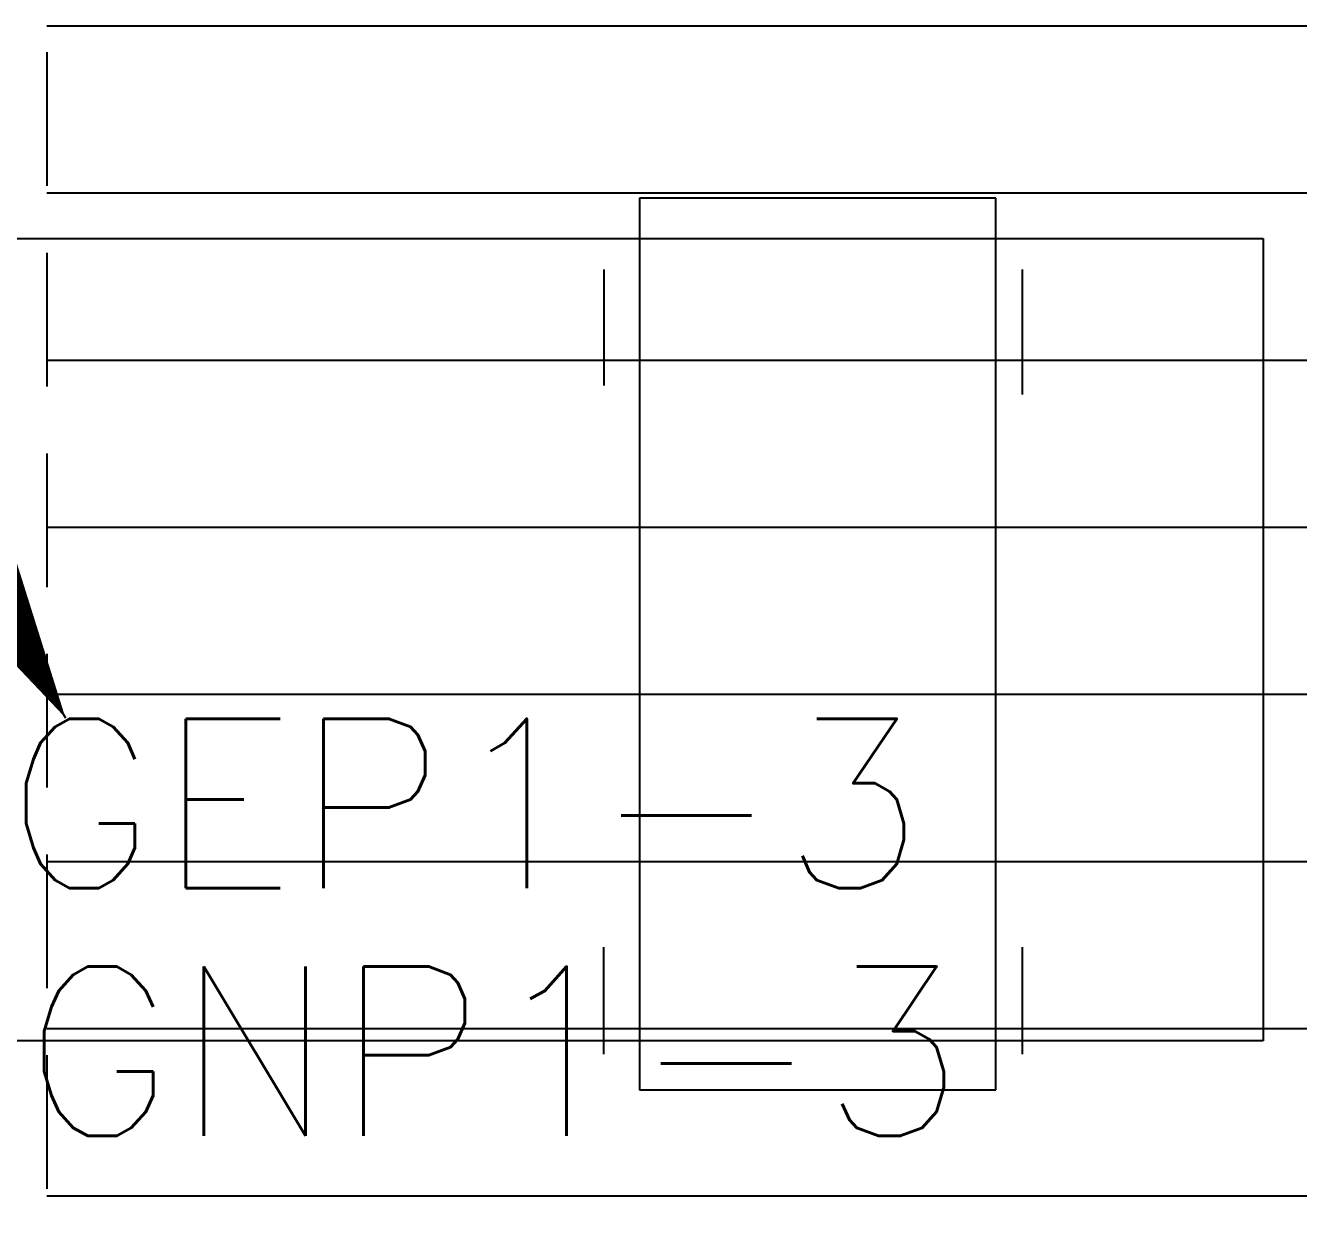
# Model space of a CAD drawing. Header units: inches. Extents: x 567115 to 582893, y 124948 to 133566.
# Drawn here: x 580487.7 to 580630.6, y 131714.4 to 131850 of the extents above; entities that cross this region are included whole.
import ezdxf

# ---------------------------------------------------------------- set-up
doc = ezdxf.new("R2010")
doc.units = ezdxf.units.IN
doc.header["$MEASUREMENT"] = 0
doc.linetypes.add('DASHED', pattern=[0.75, 0.5, -0.25])
for name, color, linetype in [('kazeb', 15, 'Continuous'), ('khatchin', 15, 'DASHED'), ('LIGHTING', 3, 'Continuous'), ('LIGHTING WIRE', 4, 'Continuous'), ('mobl', 11, 'Continuous'), ('wire', 4, 'Continuous')]:
    doc.layers.add(name, color=color, linetype=linetype)
doc.styles.add('ROMANS', font='romans.shx')

# ---------------------------------------------------------------- blocks, each defined once
blk = doc.blocks.new('FELESH1')
at = {"layer": 'wire', "color": 4, "linetype": 'Continuous'}
blk.add_line((10.69, 62.54), (-4.07, -22.21), dxfattribs=at)
at = {"layer": 'wire', "color": 4}
blk.add_lwpolyline([(-4.07, -22.21, 0, 10.44, 0), (0, 0, 10.44, 10.44, 0)], format="xyseb", dxfattribs=at)
blk = doc.blocks.new('tahkt')
at = {"layer": 'mobl'}
for p, q in [((130, 49.5), (130, -50.5)), ((170, 49.5), (130, 49.5)), ((170, -50.5), (170, 49.5)), ((0, 45), (200, 45)), ((200, 45), (200, -45)), ((126, 41.5), (126, 28.5)), ((173, 27.5), (173, 41.5)), ((126, -46.5), (126, -34.5)), ((173, -46.5), (173, -34.5)), ((200, -45), (0, -45)), ((130, -50.5), (170, -50.5))]:
    blk.add_line(p, q, dxfattribs=at)

msp = doc.modelspace()

# ---------------------------------------------------------------- hatches: boundary and pattern name
at = {"layer": 'kazeb'}
h = msp.add_hatch(dxfattribs=at)
h.set_pattern_fill('LINE', color=256, scale=150, style=2)
h.paths.add_polyline_path([(580490.07, 131126.04), (580746.57, 131126.04), (580746.57, 131184.04), (580811.57, 131184.04), (580811.57, 131982.04), (580490.07, 131982.04)])

# ---------------------------------------------------------------- linework, layer by layer
at = {"layer": 'khatchin', "ltscale": 30}
msp.add_lwpolyline([(580490.07, 131131.04), (580746.57, 131131.04), (580746.57, 131184.04), (580811.57, 131184.04), (580811.57, 131982.04), (580490.07, 131982.04), (580490.07, 131131.04)], dxfattribs=at)

# ---------------------------------------------------------------- block references
at = {"layer": 'LIGHTING WIRE', "ltscale": 8, "xscale": 0.879999998989728, "yscale": 0.879999998989728, "zscale": 0.879999998989728, "rotation": 40.84425639332311}
msp.add_blockref('FELESH1', (580482.08, 131789.51), dxfattribs=at)
at = {"layer": 'mobl', "linetype": 'Continuous'}
msp.add_blockref('tahkt', (580426.59, 131781.15), dxfattribs=at)

# ---------------------------------------------------------------- texts
at = {"layer": 'LIGHTING', "color": 2, "ltscale": 8, "style": 'ROMANS'}
for s, p in [('GEP1-3', (580485.3, 131753.26)), ('GNP1-3', (580487.33, 131725.46))]:
    msp.add_text(s, height=19, dxfattribs=at).set_placement(p)

doc.saveas('drawing.dxf')
